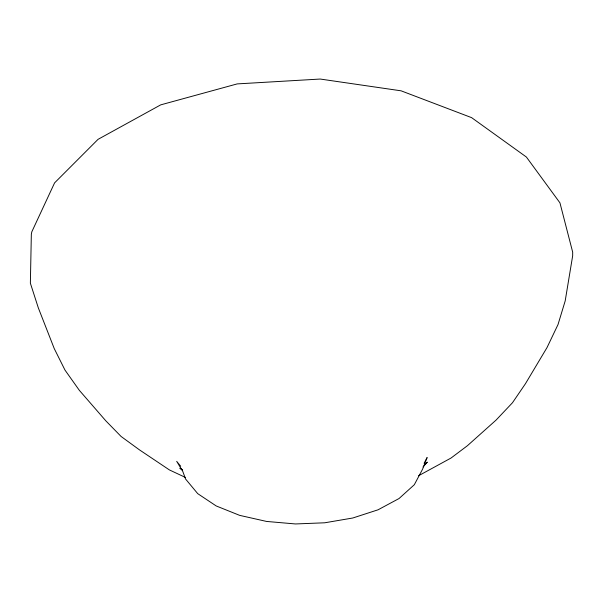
<?xml version="1.0" encoding="UTF-8"?>
<svg xmlns="http://www.w3.org/2000/svg" width="603" height="603" viewBox="0 0 603 603"><rect width="100%" height="100%" fill="white"/><g stroke="black" fill="none" stroke-linecap="round" stroke-linejoin="round"><path stroke-width="0.9" d="M424.09 463.277L427.128 457.526L422.613 469.104L414.321 484.714L399.043 498.53L378.043 509.806L352.763 518.007L324.723 522.793L295.485 523.954L266.616 521.444L239.67 515.369L216.206 505.955L197.716 493.638L185.573 479.016L182.815 471.486L176.694 461.355L180.712 466.24M423.012 466.948L427.323 462.147L424.557 464.687M418.565 475.744L451.089 458.001L467.393 445.73L496.088 420.072L512.475 402.744L525.477 383.666L547.019 347.569L558.016 324.557L565.184 300.942L572.669 255.785L572.677 252.137L559.946 202.849L526.389 157.029L471.599 117.638L401.093 90.819L320.231 79.046L237.19 83.907L160.715 104.862L98.055 139.338L54.579 182.882L31.816 231.823L31.341 234.228L30.369 283.191L38.313 307.854L54.24 348.572L64.988 370.091L79.347 390.345L105.819 420.826L121.12 436.489L139.466 449.861L169.375 469.903L185.536 477.486M182.136 469.745L179.875 468.207L182.656 470.159"/></g></svg>
